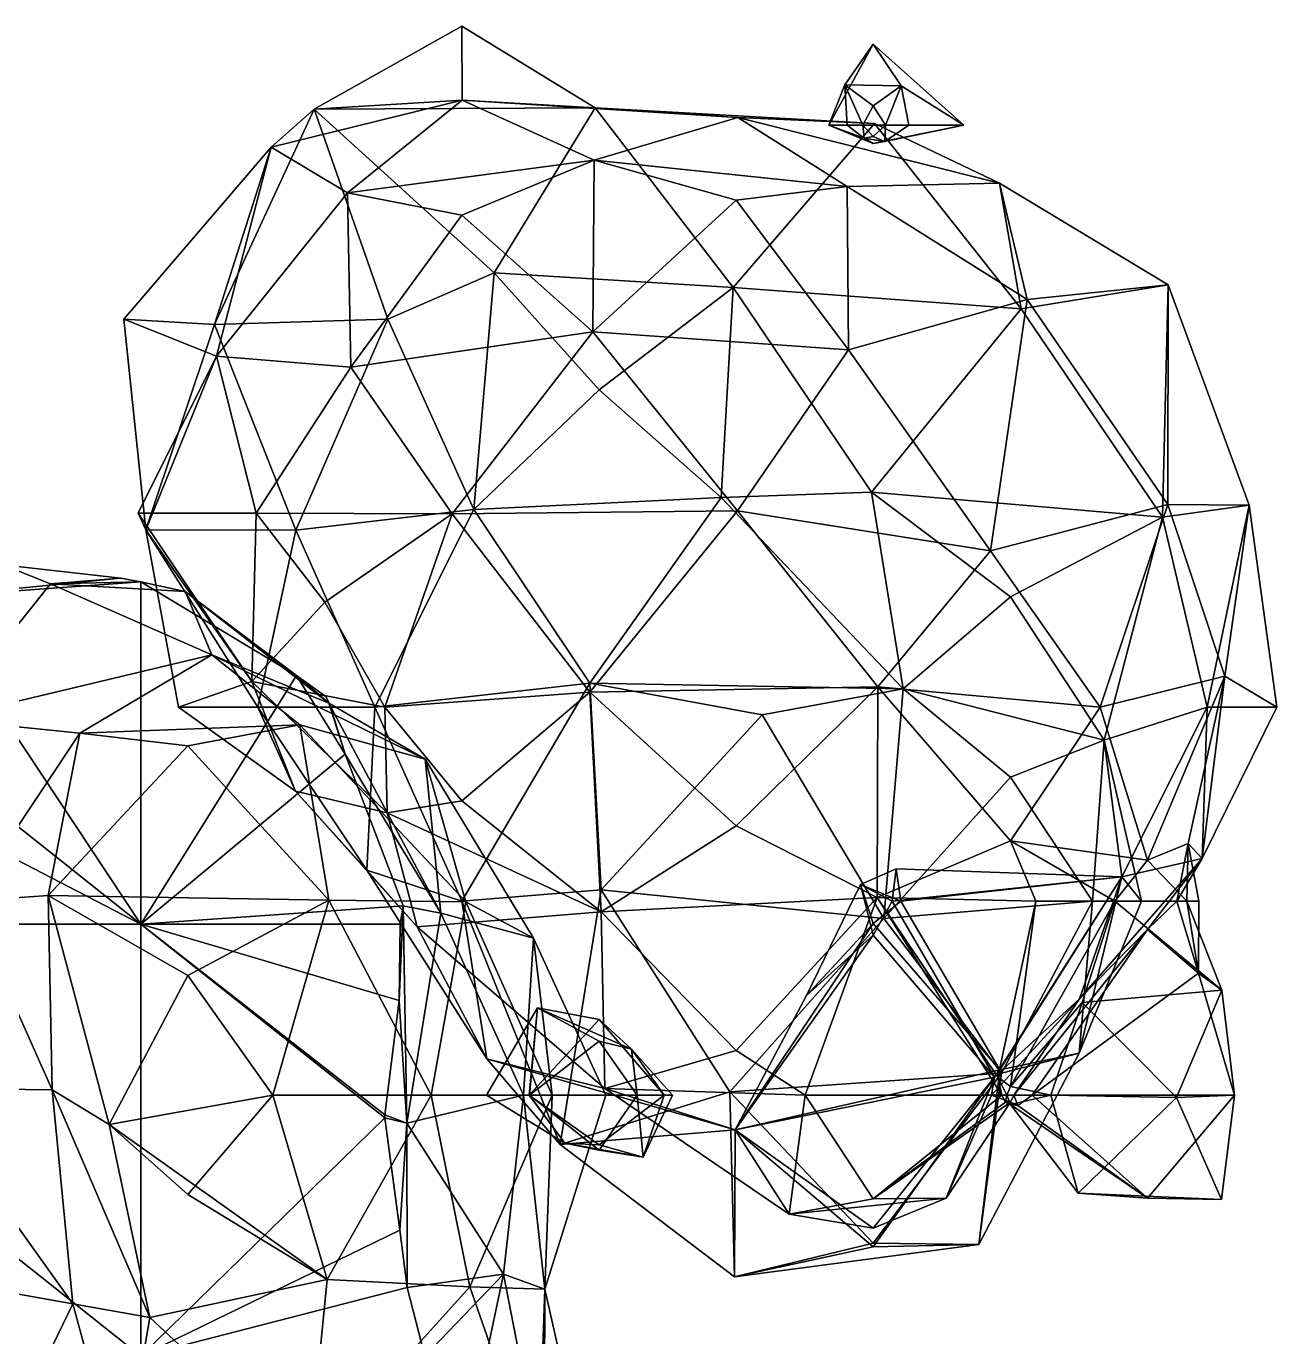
# Model space of a CAD drawing. Extents: x 290095 to 295679, y 4553756 to 4561441.
# Drawn here: x 295159.5 to 295274.4, y 4559668.7 to 4559789.1 of the extents above; entities that cross this region are included whole.
import ezdxf

# ---------------------------------------------------------------- set-up
doc = ezdxf.new("R2010")
doc.units = 0
doc.layers.add('Au_ppm_Pref_-_0_5', color=7, linetype='CONTINUOUS')

msp = doc.modelspace()

# ---------------------------------------------------------------- linework, layer by layer
at = {"layer": 'Au_ppm_Pref_-_0_5'}
for points in [[(295211.75, 4559781.59, 1805.1), (295199.5, 4559789.08, 1808.47), (295185.93, 4559781.46, 1805.44)], [(295199.5, 4559789.08, 1808.47), (295199.53, 4559782.29, 1812.6), (295185.93, 4559781.46, 1805.44)], [(295199.53, 4559782.29, 1812.6), (295199.5, 4559789.08, 1808.47), (295211.75, 4559781.59, 1805.1)], [(295234.68, 4559783.7, 1864.95), (295237.3, 4559787.43, 1867.43), (295233.21, 4559780, 1866.88)], [(295245.62, 4559780, 1868.87), (295233.21, 4559780, 1866.88), (295237.3, 4559787.43, 1867.43)], [(295234.68, 4559783.7, 1864.95), (295239.85, 4559783.61, 1864.95), (295237.3, 4559787.43, 1867.43)], [(295239.85, 4559783.61, 1864.95), (295245.62, 4559780, 1868.87), (295237.3, 4559787.43, 1867.43)], [(295234.9, 4559780, 1864.95), (295234.68, 4559783.7, 1864.95), (295233.21, 4559780, 1866.88)], [(295234.68, 4559783.7, 1864.95), (295236.35, 4559780, 1864.5), (295237.3, 4559781.78, 1864.36)], [(295234.68, 4559783.7, 1864.95), (295234.9, 4559780, 1864.95), (295236.35, 4559780, 1864.5)], [(295239.85, 4559783.61, 1864.95), (295234.68, 4559783.7, 1864.95), (295237.3, 4559781.78, 1864.36)], [(295238.41, 4559780, 1864.43), (295239.85, 4559783.61, 1864.95), (295237.3, 4559781.78, 1864.36)], [(295238.41, 4559780, 1864.43), (295240.58, 4559780, 1864.95), (295239.85, 4559783.61, 1864.95)], [(295239.85, 4559783.61, 1864.95), (295240.58, 4559780, 1864.95), (295245.62, 4559780, 1868.87)], [(295181.97, 4559777.98, 1811.49), (295185.93, 4559781.46, 1805.44), (295199.53, 4559782.29, 1812.6)], [(295181.97, 4559777.98, 1811.49), (295199.53, 4559782.29, 1812.6), (295189, 4559773.78, 1816.35)], [(295189, 4559773.78, 1816.35), (295199.53, 4559782.29, 1812.6), (295211.66, 4559776.79, 1817.22)], [(295199.53, 4559782.29, 1812.6), (295211.75, 4559781.59, 1805.1), (295224.85, 4559780.69, 1811.67)], [(295224.85, 4559780.69, 1811.67), (295211.66, 4559776.79, 1817.22), (295199.53, 4559782.29, 1812.6)], [(295238.41, 4559780, 1864.43), (295237.3, 4559781.78, 1864.36), (295236.35, 4559780, 1864.5)], [(295176.75, 4559761.69, 1806.05), (295192.69, 4559762.18, 1802.34), (295185.93, 4559781.46, 1805.44)], [(295176.75, 4559761.69, 1806.05), (295185.93, 4559781.46, 1805.44), (295181.97, 4559777.98, 1811.49)], [(295211.75, 4559781.59, 1805.1), (295185.93, 4559781.46, 1805.44), (295202.47, 4559766.44, 1802.74)], [(295192.69, 4559762.18, 1802.34), (295202.47, 4559766.44, 1802.74), (295185.93, 4559781.46, 1805.44)], [(295224.42, 4559765.08, 1802.9), (295211.75, 4559781.59, 1805.1), (295202.47, 4559766.44, 1802.74)], [(295234.89, 4559774.36, 1816.69), (295211.66, 4559776.79, 1817.22), (295224.85, 4559780.69, 1811.67)], [(295237.41, 4559780.15, 1805.51), (295224.85, 4559780.69, 1811.67), (295211.75, 4559781.59, 1805.1)], [(295237.41, 4559780.15, 1805.51), (295211.75, 4559781.59, 1805.1), (295224.42, 4559765.08, 1802.9)], [(295237.41, 4559780.15, 1805.51), (295248.91, 4559774.66, 1812.81), (295224.85, 4559780.69, 1811.67)], [(295234.89, 4559774.36, 1816.69), (295224.85, 4559780.69, 1811.67), (295248.91, 4559774.66, 1812.81)], [(295237.41, 4559780.15, 1805.51), (295224.42, 4559765.08, 1802.9), (295250.89, 4559763.13, 1805.16)], [(295236.45, 4559778.8, 1864.95), (295234.9, 4559780, 1864.95), (295233.21, 4559780, 1866.88)], [(295236.45, 4559778.8, 1864.95), (295233.21, 4559780, 1866.88), (295237.3, 4559778.31, 1865.51)], [(295237.3, 4559778.31, 1865.51), (295233.21, 4559780, 1866.88), (295245.62, 4559780, 1868.87)], [(295234.9, 4559780, 1864.95), (295236.45, 4559778.8, 1864.95), (295236.35, 4559780, 1864.5)], [(295238.41, 4559780, 1864.43), (295236.35, 4559780, 1864.5), (295237.3, 4559778.94, 1864.59)], [(295236.45, 4559778.8, 1864.95), (295237.3, 4559778.94, 1864.59), (295236.35, 4559780, 1864.5)], [(295238.41, 4559780, 1864.43), (295237.3, 4559778.94, 1864.59), (295238.36, 4559778.5, 1864.95)], [(295238.36, 4559778.5, 1864.95), (295237.3, 4559778.31, 1865.51), (295245.62, 4559780, 1868.87)], [(295237.41, 4559780.15, 1805.51), (295250.89, 4559763.13, 1805.16), (295248.91, 4559774.66, 1812.81)], [(295238.41, 4559780, 1864.43), (295238.36, 4559778.5, 1864.95), (295240.58, 4559780, 1864.95)], [(295240.58, 4559780, 1864.95), (295238.36, 4559778.5, 1864.95), (295245.62, 4559780, 1868.87)], [(295236.45, 4559778.8, 1864.95), (295238.36, 4559778.5, 1864.95), (295237.3, 4559778.94, 1864.59)], [(295238.36, 4559778.5, 1864.95), (295236.45, 4559778.8, 1864.95), (295237.3, 4559778.31, 1865.51)], [(295181.97, 4559777.98, 1811.49), (295176.96, 4559758.77, 1816.38), (295168.43, 4559762.18, 1811.49)], [(295181.97, 4559777.98, 1811.49), (295168.43, 4559762.18, 1811.49), (295176.75, 4559761.69, 1806.05)], [(295181.97, 4559777.98, 1811.49), (295189, 4559773.78, 1816.35), (295176.96, 4559758.77, 1816.38)], [(295211.66, 4559776.79, 1817.22), (295199.5, 4559771.74, 1820.62), (295189, 4559773.78, 1816.35)], [(295211.52, 4559761, 1821.65), (295199.5, 4559771.74, 1820.62), (295211.66, 4559776.79, 1817.22)], [(295211.66, 4559776.79, 1817.22), (295224.7, 4559773.11, 1821.08), (295211.52, 4559761, 1821.65)], [(295234.89, 4559774.36, 1816.69), (295224.7, 4559773.11, 1821.08), (295211.66, 4559776.79, 1817.22)], [(295248.91, 4559774.66, 1812.81), (295251.44, 4559763.99, 1818.86), (295234.89, 4559774.36, 1816.69)], [(295251.44, 4559763.99, 1818.86), (295248.91, 4559774.66, 1812.81), (295264.38, 4559765.33, 1811.39)], [(295248.91, 4559774.66, 1812.81), (295250.89, 4559763.13, 1805.16), (295264.38, 4559765.33, 1811.39)], [(295189, 4559773.78, 1816.35), (295189.29, 4559757.76, 1820.77), (295176.96, 4559758.77, 1816.38)], [(295189, 4559773.78, 1816.35), (295199.5, 4559771.74, 1820.62), (295189.29, 4559757.76, 1820.77)], [(295234.89, 4559774.36, 1816.69), (295235.02, 4559759.37, 1821.36), (295224.7, 4559773.11, 1821.08)], [(295234.89, 4559774.36, 1816.69), (295251.44, 4559763.99, 1818.86), (295235.02, 4559759.37, 1821.36)], [(295235.02, 4559759.37, 1821.36), (295211.52, 4559761, 1821.65), (295224.7, 4559773.11, 1821.08)], [(295211.52, 4559761, 1821.65), (295189.29, 4559757.76, 1820.77), (295199.5, 4559771.74, 1820.62)], [(295200.59, 4559744.68, 1801.62), (295202.47, 4559766.44, 1802.74), (295192.69, 4559762.18, 1802.34)], [(295200.59, 4559744.68, 1801.62), (295212.1, 4559755.67, 1801.79), (295202.47, 4559766.44, 1802.74)], [(295224.42, 4559765.08, 1802.9), (295202.47, 4559766.44, 1802.74), (295212.1, 4559755.67, 1801.79)], [(295223.32, 4559745.78, 1801.77), (295224.42, 4559765.08, 1802.9), (295212.1, 4559755.67, 1801.79)], [(295223.32, 4559745.78, 1801.77), (295237.12, 4559746.27, 1803.34), (295224.42, 4559765.08, 1802.9)], [(295237.12, 4559746.27, 1803.34), (295250.89, 4559763.13, 1805.16), (295224.42, 4559765.08, 1802.9)], [(295264.38, 4559765.33, 1811.39), (295250.89, 4559763.13, 1805.16), (295263.88, 4559744, 1805.32)], [(295251.44, 4559763.99, 1818.86), (295264.38, 4559765.33, 1811.39), (295264.35, 4559745.15, 1818.84)], [(295271.83, 4559745.1, 1811.97), (295264.38, 4559765.33, 1811.39), (295263.88, 4559744, 1805.32)], [(295271.83, 4559745.1, 1811.97), (295264.35, 4559745.15, 1818.84), (295264.38, 4559765.33, 1811.39)], [(295248.06, 4559740.9, 1821.35), (295235.02, 4559759.37, 1821.36), (295251.44, 4559763.99, 1818.86)], [(295251.44, 4559763.99, 1818.86), (295264.35, 4559745.15, 1818.84), (295248.06, 4559740.9, 1821.35)], [(295263.88, 4559744, 1805.32), (295250.89, 4559763.13, 1805.16), (295237.12, 4559746.27, 1803.34)], [(295170.45, 4559742.83, 1811.58), (295168.43, 4559762.18, 1811.49), (295176.96, 4559758.77, 1816.38)], [(295176.75, 4559761.69, 1806.05), (295168.43, 4559762.18, 1811.49), (295170.45, 4559742.83, 1811.58)], [(295170.45, 4559742.83, 1811.58), (295184.23, 4559742.8, 1803.91), (295176.75, 4559761.69, 1806.05)], [(295184.23, 4559742.8, 1803.91), (295192.69, 4559762.18, 1802.34), (295176.75, 4559761.69, 1806.05)], [(295200.59, 4559744.68, 1801.62), (295192.69, 4559762.18, 1802.34), (295184.23, 4559742.8, 1803.91)], [(295211.52, 4559761, 1821.65), (295198.61, 4559744.3, 1821.53), (295189.29, 4559757.76, 1820.77)], [(295224.81, 4559744.57, 1821.45), (295198.61, 4559744.3, 1821.53), (295211.52, 4559761, 1821.65)], [(295224.81, 4559744.57, 1821.45), (295211.52, 4559761, 1821.65), (295235.02, 4559759.37, 1821.36)], [(295248.06, 4559740.9, 1821.35), (295224.81, 4559744.57, 1821.45), (295235.02, 4559759.37, 1821.36)], [(295169.74, 4559744.37, 1817.43), (295176.96, 4559758.77, 1816.38), (295180.59, 4559744.37, 1820.41)], [(295176.96, 4559758.77, 1816.38), (295169.74, 4559744.37, 1817.43), (295170.45, 4559742.83, 1811.58)], [(295176.96, 4559758.77, 1816.38), (295189.29, 4559757.76, 1820.77), (295180.59, 4559744.37, 1820.41)], [(295198.61, 4559744.3, 1821.53), (295180.59, 4559744.37, 1820.41), (295189.29, 4559757.76, 1820.77)], [(295223.32, 4559745.78, 1801.77), (295212.1, 4559755.67, 1801.79), (295200.59, 4559744.68, 1801.62)], [(295223.32, 4559745.78, 1801.77), (295200.59, 4559744.68, 1801.62), (295211.26, 4559728.74, 1798.69)], [(295240.04, 4559728.23, 1798.54), (295223.32, 4559745.78, 1801.77), (295211.26, 4559728.74, 1798.69)], [(295240.04, 4559728.23, 1798.54), (295237.12, 4559746.27, 1803.34), (295223.32, 4559745.78, 1801.77)], [(295240.04, 4559728.23, 1798.54), (295249.9, 4559736.68, 1802.18), (295237.12, 4559746.27, 1803.34)], [(295249.9, 4559736.68, 1802.18), (295263.88, 4559744, 1805.32), (295237.12, 4559746.27, 1803.34)], [(295180.2, 4559728.9, 1816.64), (295169.74, 4559744.37, 1817.43), (295180.59, 4559744.37, 1820.41)], [(295169.74, 4559744.37, 1817.43), (295180.2, 4559728.9, 1816.64), (295170.45, 4559742.83, 1811.58)], [(295180.2, 4559728.9, 1816.64), (295180.59, 4559744.37, 1820.41), (295186.9, 4559736.17, 1820.16)], [(295198.61, 4559744.3, 1821.53), (295186.9, 4559736.17, 1820.16), (295180.59, 4559744.37, 1820.41)], [(295200.59, 4559744.68, 1801.62), (295184.23, 4559742.8, 1803.91), (295191.49, 4559726.55, 1801.78)], [(295191.49, 4559726.55, 1801.78), (295211.26, 4559728.74, 1798.69), (295200.59, 4559744.68, 1801.62)], [(295224.81, 4559744.57, 1821.45), (295211.24, 4559727.93, 1821.45), (295198.61, 4559744.3, 1821.53)], [(295237.72, 4559728.41, 1821.31), (295211.24, 4559727.93, 1821.45), (295224.81, 4559744.57, 1821.45)], [(295248.06, 4559740.9, 1821.35), (295237.72, 4559728.41, 1821.31), (295224.81, 4559744.57, 1821.45)], [(295248.06, 4559740.9, 1821.35), (295264.35, 4559745.15, 1818.84), (295258.16, 4559726.55, 1821.33)], [(295269.59, 4559729.37, 1816.77), (295258.16, 4559726.55, 1821.33), (295264.35, 4559745.15, 1818.84)], [(295267.99, 4559726.55, 1806.67), (295271.83, 4559745.1, 1811.97), (295263.88, 4559744, 1805.32)], [(295269.59, 4559729.37, 1816.77), (295264.35, 4559745.15, 1818.84), (295271.83, 4559745.1, 1811.97)], [(295274.38, 4559726.55, 1811.49), (295271.83, 4559745.1, 1811.97), (295267.99, 4559726.55, 1806.67)], [(295269.59, 4559729.37, 1816.77), (295271.83, 4559745.1, 1811.97), (295274.38, 4559726.55, 1811.49)], [(295198.61, 4559744.3, 1821.53), (295192.43, 4559726.55, 1820.77), (295186.9, 4559736.17, 1820.16)], [(295211.24, 4559727.93, 1821.45), (295192.43, 4559726.55, 1820.77), (295198.61, 4559744.3, 1821.53)], [(295249.9, 4559736.68, 1802.18), (295258.51, 4559723.51, 1800.48), (295263.88, 4559744, 1805.32)], [(295258.51, 4559723.51, 1800.48), (295267.99, 4559726.55, 1806.67), (295263.88, 4559744, 1805.32)], [(295184.23, 4559742.8, 1803.91), (295170.45, 4559742.83, 1811.58), (295180.76, 4559726.55, 1806.7)], [(295180.2, 4559728.9, 1816.64), (295173.46, 4559726.55, 1811.49), (295170.45, 4559742.83, 1811.58)], [(295173.46, 4559726.55, 1811.49), (295180.76, 4559726.55, 1806.7), (295170.45, 4559742.83, 1811.58)], [(295191.49, 4559726.55, 1801.78), (295184.23, 4559742.8, 1803.91), (295180.76, 4559726.55, 1806.7)], [(295248.06, 4559740.9, 1821.35), (295258.16, 4559726.55, 1821.33), (295237.72, 4559728.41, 1821.31)], [(295168.17, 4559738.4, 1880.86), (295150.09, 4559736.6, 1881.6), (295157.32, 4559739.6, 1880.69)], [(295157.32, 4559739.6, 1880.69), (295151.73, 4559725.45, 1877.52), (295161.7, 4559737.88, 1878.99)], [(295168.17, 4559738.4, 1880.86), (295157.32, 4559739.6, 1880.69), (295161.7, 4559737.88, 1878.99)], [(295170, 4559738.04, 1880.93), (295150.09, 4559736.6, 1881.6), (295168.17, 4559738.4, 1880.86)], [(295170, 4559738.04, 1880.93), (295168.17, 4559738.4, 1880.86), (295161.7, 4559737.88, 1878.99)], [(295170, 4559738.04, 1880.93), (295170, 4559706.61, 1889.32), (295150.09, 4559736.6, 1881.6)], [(295176.53, 4559731.34, 1876.31), (295161.7, 4559737.88, 1878.99), (295151.73, 4559725.45, 1877.52)], [(295174.08, 4559737.15, 1881.02), (295170, 4559738.04, 1880.93), (295161.7, 4559737.88, 1878.99)], [(295174.08, 4559737.15, 1881.02), (295161.7, 4559737.88, 1878.99), (295176.53, 4559731.34, 1876.31)], [(295174.08, 4559737.15, 1881.02), (295184.3, 4559729.44, 1882.69), (295170, 4559738.04, 1880.93)], [(295184.3, 4559729.44, 1882.69), (295170, 4559706.61, 1889.32), (295170, 4559738.04, 1880.93)], [(295187.26, 4559726.9, 1882.78), (295184.3, 4559729.44, 1882.69), (295174.08, 4559737.15, 1881.02)], [(295187.26, 4559726.9, 1882.78), (295174.08, 4559737.15, 1881.02), (295176.53, 4559731.34, 1876.31)], [(295170, 4559706.61, 1889.32), (295126.49, 4559729.15, 1880.61), (295131.58, 4559737.1, 1881.72)], [(295170, 4559706.61, 1889.32), (295131.58, 4559737.1, 1881.72), (295150.09, 4559736.6, 1881.6)], [(295186.9, 4559736.17, 1820.16), (295192.43, 4559726.55, 1820.77), (295180.2, 4559728.9, 1816.64)], [(295249.9, 4559736.68, 1802.18), (295240.04, 4559728.23, 1798.54), (295258.51, 4559723.51, 1800.48)], [(295176.53, 4559731.34, 1876.31), (295151.73, 4559725.45, 1877.52), (295164.4, 4559724.15, 1872.2)], [(295176.53, 4559731.34, 1876.31), (295164.4, 4559724.15, 1872.2), (295184.61, 4559724.92, 1871.89)], [(295187.26, 4559726.9, 1882.78), (295176.53, 4559731.34, 1876.31), (295196.12, 4559721.77, 1876.83)], [(295196.12, 4559721.77, 1876.83), (295176.53, 4559731.34, 1876.31), (295184.61, 4559724.92, 1871.89)], [(295170, 4559706.61, 1889.32), (295120, 4559706.61, 1879.09), (295126.49, 4559729.15, 1880.61)], [(295188.76, 4559722.21, 1884.45), (295170, 4559706.61, 1889.32), (295184.3, 4559729.44, 1882.69)], [(295184.21, 4559718.81, 1812.8), (295173.46, 4559726.55, 1811.49), (295180.2, 4559728.9, 1816.64)], [(295192.64, 4559716.84, 1817.43), (295180.2, 4559728.9, 1816.64), (295192.43, 4559726.55, 1820.77)], [(295180.2, 4559728.9, 1816.64), (295192.64, 4559716.84, 1817.43), (295184.21, 4559718.81, 1812.8)], [(295187.01, 4559727.52, 1883.1), (295187.32, 4559726.87, 1883.26), (295184.3, 4559729.44, 1882.69)], [(295187.32, 4559726.87, 1883.26), (295188.76, 4559722.21, 1884.45), (295184.3, 4559729.44, 1882.69)], [(295184.3, 4559729.44, 1882.69), (295187.26, 4559726.9, 1882.78), (295187.01, 4559727.52, 1883.1)], [(295211.26, 4559728.74, 1798.69), (295191.49, 4559726.55, 1801.78), (295199.5, 4559708.73, 1799.62)], [(295212.28, 4559709.75, 1794.88), (295211.26, 4559728.74, 1798.69), (295199.5, 4559708.73, 1799.62)], [(295240.04, 4559728.23, 1798.54), (295211.26, 4559728.74, 1798.69), (295227.08, 4559725.84, 1795.03)], [(295227.08, 4559725.84, 1795.03), (295211.26, 4559728.74, 1798.69), (295212.28, 4559709.75, 1794.88)], [(295269.59, 4559729.37, 1816.77), (295262.5, 4559712.5, 1818.69), (295258.16, 4559726.55, 1821.33)], [(295269.59, 4559729.37, 1816.77), (295266.23, 4559714.01, 1817.43), (295262.5, 4559712.5, 1818.69)], [(295266.23, 4559714.01, 1817.43), (295269.59, 4559729.37, 1816.77), (295267.51, 4559712.64, 1811.49)], [(295269.59, 4559729.37, 1816.77), (295274.38, 4559726.55, 1811.49), (295267.51, 4559712.64, 1811.49)], [(295187.26, 4559726.9, 1882.78), (295187.32, 4559726.87, 1883.26), (295187.01, 4559727.52, 1883.1)], [(295211.24, 4559727.93, 1821.45), (295199.5, 4559717.93, 1820.3), (295192.43, 4559726.55, 1820.77)], [(295211.24, 4559727.93, 1821.45), (295212.29, 4559707.73, 1817.23), (295199.5, 4559717.93, 1820.3)], [(295237.72, 4559728.41, 1821.31), (295224.7, 4559715.63, 1821.07), (295211.24, 4559727.93, 1821.45)], [(295211.24, 4559727.93, 1821.45), (295224.7, 4559715.63, 1821.07), (295212.29, 4559707.73, 1817.23)], [(295237.64, 4559709.05, 1816.84), (295224.7, 4559715.63, 1821.07), (295237.72, 4559728.41, 1821.31)], [(295227.08, 4559725.84, 1795.03), (295238.26, 4559707.12, 1795.42), (295240.04, 4559728.23, 1798.54)], [(295237.64, 4559709.05, 1816.84), (295237.72, 4559728.41, 1821.31), (295249.9, 4559714.27, 1821.52)], [(295249.9, 4559714.27, 1821.52), (295237.72, 4559728.41, 1821.31), (295258.16, 4559726.55, 1821.33)], [(295249.9, 4559720.12, 1795.82), (295240.04, 4559728.23, 1798.54), (295238.26, 4559707.12, 1795.42)], [(295258.51, 4559723.51, 1800.48), (295240.04, 4559728.23, 1798.54), (295249.9, 4559720.12, 1795.82)], [(295173.46, 4559726.55, 1811.49), (295184.21, 4559718.81, 1812.8), (295180.76, 4559726.55, 1806.7)], [(295191.49, 4559726.55, 1801.78), (295180.76, 4559726.55, 1806.7), (295190.77, 4559711.57, 1806.73)], [(295184.21, 4559718.81, 1812.8), (295190.77, 4559711.57, 1806.73), (295180.76, 4559726.55, 1806.7)], [(295187.26, 4559726.9, 1882.78), (295188.76, 4559722.21, 1884.45), (295187.32, 4559726.87, 1883.26)], [(295197.57, 4559707.63, 1882.76), (295188.76, 4559722.21, 1884.45), (295187.26, 4559726.9, 1882.78)], [(295197.57, 4559707.63, 1882.76), (295187.26, 4559726.9, 1882.78), (295196.12, 4559721.77, 1876.83)], [(295191.49, 4559726.55, 1801.78), (295190.77, 4559711.57, 1806.73), (295199.5, 4559708.73, 1799.62)], [(295192.64, 4559716.84, 1817.43), (295192.43, 4559726.55, 1820.77), (295199.5, 4559717.93, 1820.3)], [(295249.9, 4559714.27, 1821.52), (295258.16, 4559726.55, 1821.33), (295262.5, 4559712.5, 1818.69)], [(295258.51, 4559723.51, 1800.48), (295260.14, 4559710.94, 1805.8), (295267.99, 4559726.55, 1806.67)], [(295267.51, 4559712.64, 1811.49), (295267.99, 4559726.55, 1806.67), (295260.14, 4559710.94, 1805.8)], [(295267.51, 4559712.64, 1811.49), (295274.38, 4559726.55, 1811.49), (295267.99, 4559726.55, 1806.67)], [(295154.09, 4559708.73, 1871.72), (295164.4, 4559724.15, 1872.2), (295151.73, 4559725.45, 1877.52)], [(295227.08, 4559725.84, 1795.03), (295212.28, 4559709.75, 1794.88), (295238.26, 4559707.12, 1795.42)], [(295164.4, 4559724.15, 1872.2), (295154.09, 4559708.73, 1871.72), (295161.49, 4559709.23, 1864.89)], [(295174.3, 4559723, 1866.13), (295164.4, 4559724.15, 1872.2), (295161.49, 4559709.23, 1864.89)], [(295184.61, 4559724.92, 1871.89), (295164.4, 4559724.15, 1872.2), (295174.3, 4559723, 1866.13)], [(295184.61, 4559724.92, 1871.89), (295174.3, 4559723, 1866.13), (295187.28, 4559708.82, 1864.78)], [(295184.61, 4559724.92, 1871.89), (295199.85, 4559708.67, 1870.69), (295196.12, 4559721.77, 1876.83)], [(295199.85, 4559708.67, 1870.69), (295184.61, 4559724.92, 1871.89), (295187.28, 4559708.82, 1864.78)], [(295174.3, 4559723, 1866.13), (295161.49, 4559709.23, 1864.89), (295187.28, 4559708.82, 1864.78)], [(295249.9, 4559720.12, 1795.82), (295257.45, 4559708.73, 1796.06), (295258.51, 4559723.51, 1800.48)], [(295261.93, 4559708.73, 1799.62), (295258.51, 4559723.51, 1800.48), (295257.45, 4559708.73, 1796.06)], [(295258.51, 4559723.51, 1800.48), (295261.93, 4559708.73, 1799.62), (295260.14, 4559710.94, 1805.8)], [(295194.09, 4559708.3, 1887.96), (295170, 4559706.61, 1889.32), (295188.76, 4559722.21, 1884.45)], [(295197.57, 4559707.63, 1882.76), (295194.09, 4559708.3, 1887.96), (295188.76, 4559722.21, 1884.45)], [(295197.57, 4559707.63, 1882.76), (295196.12, 4559721.77, 1876.83), (295206.07, 4559705.33, 1876.83)], [(295196.12, 4559721.77, 1876.83), (295199.85, 4559708.67, 1870.69), (295206.07, 4559705.33, 1876.83)], [(295238.26, 4559707.12, 1795.42), (295257.45, 4559708.73, 1796.06), (295249.9, 4559720.12, 1795.82)], [(295192.64, 4559716.84, 1817.43), (295195.4, 4559706.36, 1812.4), (295184.21, 4559718.81, 1812.8)], [(295184.21, 4559718.81, 1812.8), (295195.4, 4559706.36, 1812.4), (295190.77, 4559711.57, 1806.73)], [(295199.5, 4559717.93, 1820.3), (295212.29, 4559707.73, 1817.23), (295192.64, 4559716.84, 1817.43)], [(295212.29, 4559707.73, 1817.23), (295195.4, 4559706.36, 1812.4), (295192.64, 4559716.84, 1817.43)], [(295237.64, 4559709.05, 1816.84), (295212.29, 4559707.73, 1817.23), (295224.7, 4559715.63, 1821.07)], [(295252.23, 4559708.73, 1817.43), (295237.64, 4559709.05, 1816.84), (295249.9, 4559714.27, 1821.52)], [(295252.23, 4559708.73, 1817.43), (295249.9, 4559714.27, 1821.52), (295259.5, 4559708.73, 1818.85)], [(295249.9, 4559714.27, 1821.52), (295262.5, 4559712.5, 1818.69), (295259.5, 4559708.73, 1818.85)], [(295262.5, 4559712.5, 1818.69), (295266.23, 4559714.01, 1817.43), (295266.12, 4559708.73, 1819.14)], [(295267.22, 4559708.73, 1817.43), (295266.23, 4559714.01, 1817.43), (295265.19, 4559708.73, 1816.16)], [(295266.23, 4559714.01, 1817.43), (295267.51, 4559712.64, 1811.49), (295265.19, 4559708.73, 1816.16)], [(295266.23, 4559714.01, 1817.43), (295267.22, 4559708.73, 1817.43), (295266.12, 4559708.73, 1819.14)], [(295267.51, 4559712.64, 1811.49), (295256.24, 4559699.76, 1811.49), (295262.5, 4559706.13, 1816.57)], [(295256.24, 4559699.76, 1811.49), (295267.51, 4559712.64, 1811.49), (295260.14, 4559710.94, 1805.8)], [(295262.5, 4559712.5, 1818.69), (295266.12, 4559708.73, 1819.14), (295259.5, 4559708.73, 1818.85)], [(295267.51, 4559712.64, 1811.49), (295262.5, 4559706.13, 1816.57), (295265.19, 4559708.73, 1816.16)], [(295201.8, 4559694.25, 1805.59), (295199.5, 4559708.73, 1799.62), (295190.77, 4559711.57, 1806.73)], [(295195.4, 4559706.36, 1812.4), (295201.8, 4559694.25, 1805.59), (295190.77, 4559711.57, 1806.73)], [(295236.11, 4559710.26, 1805.22), (295239.03, 4559708.73, 1806.37), (295239.4, 4559711.7, 1805.55)], [(295236.11, 4559710.26, 1805.22), (295239.4, 4559711.7, 1805.55), (295239.83, 4559708.73, 1804.36)], [(295239.4, 4559711.7, 1805.55), (295239.03, 4559708.73, 1806.37), (295260.14, 4559710.94, 1805.8)], [(295260.14, 4559710.94, 1805.8), (295239.03, 4559708.73, 1806.37), (295248.45, 4559692.54, 1806.78)], [(295260.14, 4559710.94, 1805.8), (295239.83, 4559708.73, 1804.36), (295239.4, 4559711.7, 1805.55)], [(295248.93, 4559693.23, 1804.32), (295239.83, 4559708.73, 1804.36), (295260.14, 4559710.94, 1805.8)], [(295256.24, 4559699.76, 1811.49), (295260.14, 4559710.94, 1805.8), (295248.45, 4559692.54, 1806.78)], [(295256.22, 4559694.76, 1799.62), (295248.93, 4559693.23, 1804.32), (295260.14, 4559710.94, 1805.8)], [(295261.93, 4559708.73, 1799.62), (295256.22, 4559694.76, 1799.62), (295260.14, 4559710.94, 1805.8)], [(295212.28, 4559709.75, 1794.88), (295199.5, 4559708.73, 1799.62), (295208.53, 4559686.38, 1799.25)], [(295212.28, 4559709.75, 1794.88), (295208.53, 4559686.38, 1799.25), (295224.12, 4559691.2, 1794.34)], [(295212.28, 4559709.75, 1794.88), (295224.12, 4559691.2, 1794.34), (295238.26, 4559707.12, 1795.42)], [(295236.11, 4559710.26, 1805.22), (295237.3, 4559706.68, 1804.87), (295231.17, 4559700.06, 1805.55)], [(295236.11, 4559710.26, 1805.22), (295231.17, 4559700.06, 1805.55), (295237.3, 4559705.6, 1806.6)], [(295239.03, 4559708.73, 1806.37), (295236.11, 4559710.26, 1805.22), (295237.3, 4559705.6, 1806.6)], [(295236.11, 4559710.26, 1805.22), (295239.83, 4559708.73, 1804.36), (295237.3, 4559706.68, 1804.87)], [(295161.85, 4559691.4, 1870.7), (295154.09, 4559708.73, 1871.72), (295149.56, 4559691.53, 1877.06)], [(295161.85, 4559691.4, 1870.7), (295161.49, 4559709.23, 1864.89), (295154.09, 4559708.73, 1871.72)], [(295161.85, 4559691.4, 1870.7), (295167.08, 4559688.21, 1864.09), (295161.49, 4559709.23, 1864.89)], [(295174.3, 4559701.9, 1861.28), (295161.49, 4559709.23, 1864.89), (295167.08, 4559688.21, 1864.09)], [(295161.49, 4559709.23, 1864.89), (295174.3, 4559701.9, 1861.28), (295187.28, 4559708.82, 1864.78)], [(295170, 4559706.61, 1889.32), (295194.09, 4559708.3, 1887.96), (295193.83, 4559706.61, 1888.42)], [(295174.3, 4559701.9, 1861.28), (295182.11, 4559690.91, 1861.27), (295187.28, 4559708.82, 1864.78)], [(295182.11, 4559690.91, 1861.27), (295196.66, 4559690.91, 1865.17), (295187.28, 4559708.82, 1864.78)], [(295199.85, 4559708.67, 1870.69), (295187.28, 4559708.82, 1864.78), (295196.66, 4559690.91, 1865.17)], [(295193.73, 4559699.6, 1888.86), (295193.83, 4559706.61, 1888.42), (295194.09, 4559708.3, 1887.96)], [(295193.73, 4559699.6, 1888.86), (295194.09, 4559708.3, 1887.96), (295194.45, 4559688.32, 1888.24)], [(295194.09, 4559708.3, 1887.96), (295197.57, 4559707.63, 1882.76), (295194.45, 4559688.32, 1888.24)], [(295207.8, 4559690.91, 1871.7), (295199.85, 4559708.67, 1870.69), (295196.66, 4559690.91, 1865.17)], [(295208.53, 4559686.38, 1799.25), (295199.5, 4559708.73, 1799.62), (295201.8, 4559694.25, 1805.59)], [(295206.07, 4559705.33, 1876.83), (295199.85, 4559708.67, 1870.69), (295207.8, 4559690.91, 1871.7)], [(295237.64, 4559709.05, 1816.84), (295224.7, 4559695.01, 1816.07), (295212.29, 4559707.73, 1817.23)], [(295237.64, 4559709.05, 1816.84), (295231.03, 4559690.91, 1814.45), (295224.7, 4559695.01, 1816.07)], [(295237.64, 4559709.05, 1816.84), (295249.1, 4559690.91, 1817.43), (295231.03, 4559690.91, 1814.45)], [(295248.45, 4559692.54, 1806.78), (295239.03, 4559708.73, 1806.37), (295237.3, 4559705.6, 1806.6)], [(295237.3, 4559706.68, 1804.87), (295239.83, 4559708.73, 1804.36), (295248.93, 4559693.23, 1804.32)], [(295237.64, 4559709.05, 1816.84), (295248.74, 4559692.54, 1817.43), (295249.1, 4559690.91, 1817.43)], [(295248.74, 4559692.54, 1817.43), (295237.64, 4559709.05, 1816.84), (295252.23, 4559708.73, 1817.43)], [(295238.26, 4559707.12, 1795.42), (295249.07, 4559692.91, 1794.73), (295257.45, 4559708.73, 1796.06)], [(295252.23, 4559708.73, 1817.43), (295249.9, 4559691.69, 1817.69), (295248.74, 4559692.54, 1817.43)], [(295256.22, 4559694.76, 1799.62), (295257.45, 4559708.73, 1796.06), (295249.07, 4559692.91, 1794.73)], [(295252.23, 4559708.73, 1817.43), (295259.5, 4559708.73, 1818.85), (295249.9, 4559691.69, 1817.69)], [(295259.5, 4559708.73, 1818.85), (295256.48, 4559699.42, 1823.37), (295249.9, 4559691.69, 1817.69)], [(295256.22, 4559694.76, 1799.62), (295261.93, 4559708.73, 1799.62), (295257.45, 4559708.73, 1796.06)], [(295259.5, 4559708.73, 1818.85), (295269.32, 4559700.55, 1823.37), (295256.48, 4559699.42, 1823.37)], [(295259.5, 4559708.73, 1818.85), (295266.12, 4559708.73, 1819.14), (295269.32, 4559700.55, 1823.37)], [(295267.18, 4559702.11, 1817.43), (295265.19, 4559708.73, 1816.16), (295262.5, 4559706.13, 1816.57)], [(295267.18, 4559702.11, 1817.43), (295267.22, 4559708.73, 1817.43), (295265.19, 4559708.73, 1816.16)], [(295267.18, 4559702.11, 1817.43), (295269.32, 4559700.55, 1823.37), (295266.12, 4559708.73, 1819.14)], [(295267.22, 4559708.73, 1817.43), (295267.18, 4559702.11, 1817.43), (295266.12, 4559708.73, 1819.14)], [(295197.57, 4559707.63, 1882.76), (295205.16, 4559690.91, 1881.43), (295194.45, 4559688.32, 1888.24)], [(295212.63, 4559691.52, 1811.2), (295195.4, 4559706.36, 1812.4), (295212.29, 4559707.73, 1817.23)], [(295197.57, 4559707.63, 1882.76), (295206.07, 4559705.33, 1876.83), (295205.16, 4559690.91, 1881.43)], [(295212.63, 4559691.52, 1811.2), (295212.29, 4559707.73, 1817.23), (295224.7, 4559695.01, 1816.07)], [(295238.26, 4559707.12, 1795.42), (295224.12, 4559691.2, 1794.34), (295249.07, 4559692.91, 1794.73)], [(295120, 4559706.61, 1879.09), (295170, 4559706.61, 1889.32), (295170, 4559666.93, 1887.9)], [(295170, 4559666.93, 1887.9), (295120, 4559666.93, 1892.33), (295120, 4559706.61, 1879.09)], [(295170, 4559666.93, 1887.9), (295170, 4559706.61, 1889.32), (295192.42, 4559688.82, 1889.58)], [(295193.73, 4559699.6, 1888.86), (295170, 4559706.61, 1889.32), (295193.83, 4559706.61, 1888.42)], [(295193.73, 4559699.6, 1888.86), (295192.42, 4559689.09, 1889.56), (295170, 4559706.61, 1889.32)], [(295192.42, 4559688.82, 1889.58), (295170, 4559706.61, 1889.32), (295192.42, 4559689.09, 1889.56)], [(295212.63, 4559691.52, 1811.2), (295201.8, 4559694.25, 1805.59), (295195.4, 4559706.36, 1812.4)], [(295224.6, 4559687.71, 1805.87), (295231.17, 4559700.06, 1805.55), (295237.3, 4559706.68, 1804.87)], [(295224.6, 4559687.71, 1805.87), (295237.3, 4559706.68, 1804.87), (295248.93, 4559693.23, 1804.32)], [(295256.24, 4559699.76, 1811.49), (295250.21, 4559690.91, 1817.29), (295262.5, 4559706.13, 1816.57)], [(295262.5, 4559706.13, 1816.57), (295250.21, 4559690.91, 1817.29), (295251.91, 4559690.91, 1817.43)], [(295262.5, 4559706.13, 1816.57), (295251.91, 4559690.91, 1817.43), (295267.18, 4559702.11, 1817.43)], [(295206.07, 4559705.33, 1876.83), (295212.72, 4559690.91, 1876.83), (295205.16, 4559690.91, 1881.43)], [(295212.72, 4559690.91, 1876.83), (295206.07, 4559705.33, 1876.83), (295207.8, 4559690.91, 1871.7)], [(295237.3, 4559705.6, 1806.6), (295231.17, 4559700.06, 1805.55), (295224.6, 4559687.71, 1805.87)], [(295237.3, 4559705.6, 1806.6), (295224.6, 4559687.71, 1805.87), (295248.45, 4559692.54, 1806.78)], [(295174.3, 4559701.9, 1861.28), (295167.08, 4559688.21, 1864.09), (295182.11, 4559690.91, 1861.27)], [(295267.18, 4559702.11, 1817.43), (295251.91, 4559690.91, 1817.43), (295270.48, 4559690.91, 1819.61)], [(295267.18, 4559702.11, 1817.43), (295270.48, 4559690.91, 1819.61), (295269.32, 4559700.55, 1823.37)], [(295256.48, 4559699.42, 1823.37), (295269.32, 4559700.55, 1823.37), (295265.15, 4559690.68, 1825.1)], [(295269.32, 4559700.55, 1823.37), (295270.48, 4559690.91, 1819.61), (295265.15, 4559690.68, 1825.1)], [(295194.45, 4559688.32, 1888.24), (295192.42, 4559689.09, 1889.56), (295193.73, 4559699.6, 1888.86)], [(295201.76, 4559690.91, 1847.13), (295206.44, 4559698.92, 1847.13), (295205.71, 4559690.91, 1850.14)], [(295206.44, 4559698.92, 1847.13), (295201.76, 4559690.91, 1847.13), (295205.69, 4559690.91, 1844.11)], [(295206.44, 4559698.92, 1847.13), (295205.69, 4559690.91, 1844.11), (295212.1, 4559697.84, 1844.82)], [(295206.44, 4559698.92, 1847.13), (295212.1, 4559695.85, 1848.78), (295205.71, 4559690.91, 1850.14)], [(295206.44, 4559698.92, 1847.13), (295215.09, 4559695.14, 1847.13), (295212.1, 4559695.85, 1848.78)], [(295215.09, 4559695.14, 1847.13), (295206.44, 4559698.92, 1847.13), (295212.1, 4559697.84, 1844.82)], [(295256.24, 4559699.76, 1811.49), (295248.15, 4559690.91, 1811.49), (295250.21, 4559690.91, 1817.29)], [(295248.15, 4559690.91, 1811.49), (295256.24, 4559699.76, 1811.49), (295248.45, 4559692.54, 1806.78)], [(295249.9, 4559691.69, 1817.69), (295256.48, 4559699.42, 1823.37), (295253.6, 4559690.91, 1823.37)], [(295256.48, 4559699.42, 1823.37), (295265.15, 4559690.68, 1825.1), (295253.6, 4559690.91, 1823.37)], [(295218.08, 4559690.91, 1844.31), (295212.1, 4559697.84, 1844.82), (295205.69, 4559690.91, 1844.11)], [(295218.08, 4559690.91, 1844.31), (295215.09, 4559695.14, 1847.13), (295212.1, 4559697.84, 1844.82)], [(295215.59, 4559690.91, 1848.77), (295205.71, 4559690.91, 1850.14), (295212.1, 4559695.85, 1848.78)], [(295215.09, 4559695.14, 1847.13), (295215.59, 4559690.91, 1848.77), (295212.1, 4559695.85, 1848.78)], [(295212.63, 4559691.52, 1811.2), (295224.7, 4559695.01, 1816.07), (295231.03, 4559690.91, 1814.45)], [(295218.08, 4559690.91, 1844.31), (295218.86, 4559690.91, 1847.13), (295215.09, 4559695.14, 1847.13)], [(295215.09, 4559695.14, 1847.13), (295218.86, 4559690.91, 1847.13), (295215.59, 4559690.91, 1848.77)], [(295212.63, 4559691.52, 1811.2), (295224.6, 4559687.71, 1805.87), (295201.8, 4559694.25, 1805.59)], [(295201.8, 4559694.25, 1805.59), (295224.6, 4559687.71, 1805.87), (295208.53, 4559686.38, 1799.25)], [(295248.93, 4559693.23, 1804.32), (295256.22, 4559694.76, 1799.62), (295247, 4559677.19, 1799.62)], [(295247, 4559677.19, 1799.62), (295256.22, 4559694.76, 1799.62), (295249.07, 4559692.91, 1794.73)], [(295249.07, 4559692.91, 1794.73), (295224.12, 4559691.2, 1794.34), (295237.3, 4559677.32, 1795.09)], [(295237.3, 4559676.97, 1804.26), (295224.6, 4559687.71, 1805.87), (295248.93, 4559693.23, 1804.32)], [(295237.3, 4559676.97, 1804.26), (295248.93, 4559693.23, 1804.32), (295247, 4559677.19, 1799.62)], [(295247, 4559677.19, 1799.62), (295249.07, 4559692.91, 1794.73), (295237.3, 4559677.32, 1795.09)], [(295161.85, 4559691.4, 1870.7), (295149.56, 4559691.53, 1877.06), (295163.74, 4559671.74, 1877.46)], [(295163.74, 4559671.74, 1877.46), (295149.56, 4559691.53, 1877.06), (295152.01, 4559673.81, 1883.41)], [(295161.85, 4559691.4, 1870.7), (295163.74, 4559671.74, 1877.46), (295170.83, 4559670.49, 1870.49)], [(295161.85, 4559691.4, 1870.7), (295170.83, 4559670.49, 1870.49), (295167.08, 4559688.21, 1864.09)], [(295212.63, 4559691.52, 1811.2), (295231.03, 4559690.91, 1814.45), (295229.56, 4559679.97, 1811.49)], [(295212.63, 4559691.52, 1811.2), (295229.56, 4559679.97, 1811.49), (295224.6, 4559687.71, 1805.87)], [(295237.3, 4559678.67, 1807.41), (295248.45, 4559692.54, 1806.78), (295224.6, 4559687.71, 1805.87)], [(295244, 4559681.44, 1811.49), (295248.45, 4559692.54, 1806.78), (295237.3, 4559678.67, 1807.41)], [(295244, 4559681.44, 1811.49), (295248.15, 4559690.91, 1811.49), (295248.45, 4559692.54, 1806.78)], [(295248.74, 4559692.54, 1817.43), (295249.56, 4559690.91, 1817.59), (295249.1, 4559690.91, 1817.43)], [(295248.74, 4559692.54, 1817.43), (295249.9, 4559691.69, 1817.69), (295249.56, 4559690.91, 1817.59)], [(295249.9, 4559691.69, 1817.69), (295253.6, 4559690.91, 1823.37), (295249.56, 4559690.91, 1817.59)], [(295182.11, 4559690.91, 1861.27), (295167.08, 4559688.21, 1864.09), (295174.3, 4559681.78, 1861.9)], [(295187.12, 4559673.98, 1866.08), (295182.11, 4559690.91, 1861.27), (295174.3, 4559681.78, 1861.9)], [(295187.12, 4559673.98, 1866.08), (295196.66, 4559690.91, 1865.17), (295182.11, 4559690.91, 1861.27)], [(295187.12, 4559673.98, 1866.08), (295200.24, 4559673.31, 1870.44), (295196.66, 4559690.91, 1865.17)], [(295194.45, 4559688.32, 1888.24), (295205.16, 4559690.91, 1881.43), (295203.33, 4559674.46, 1883.03)], [(295196.66, 4559690.91, 1865.17), (295200.24, 4559673.31, 1870.44), (295207.8, 4559690.91, 1871.7)], [(295207.8, 4559690.91, 1871.7), (295200.24, 4559673.31, 1870.44), (295207.13, 4559673.09, 1876.83)], [(295208.97, 4559686.49, 1847.13), (295201.76, 4559690.91, 1847.13), (295205.71, 4559690.91, 1850.14)], [(295201.76, 4559690.91, 1847.13), (295208.97, 4559686.49, 1847.13), (295205.69, 4559690.91, 1844.11)], [(295205.16, 4559690.91, 1881.43), (295207.13, 4559673.09, 1876.83), (295203.33, 4559674.46, 1883.03)], [(295212.72, 4559690.91, 1876.83), (295207.13, 4559673.09, 1876.83), (295205.16, 4559690.91, 1881.43)], [(295218.08, 4559690.91, 1844.31), (295205.69, 4559690.91, 1844.11), (295212.1, 4559686.34, 1845.61)], [(295208.97, 4559686.49, 1847.13), (295212.1, 4559686.34, 1845.61), (295205.69, 4559690.91, 1844.11)], [(295208.97, 4559686.49, 1847.13), (295205.71, 4559690.91, 1850.14), (295212.1, 4559685.86, 1848.81)], [(295212.1, 4559685.86, 1848.81), (295205.71, 4559690.91, 1850.14), (295215.59, 4559690.91, 1848.77)], [(295207.13, 4559673.09, 1876.83), (295212.72, 4559690.91, 1876.83), (295207.8, 4559690.91, 1871.7)], [(295224.54, 4559674.21, 1799.84), (295224.12, 4559691.2, 1794.34), (295208.53, 4559686.38, 1799.25)], [(295218.08, 4559690.91, 1844.31), (295212.1, 4559686.34, 1845.61), (295216.14, 4559685.2, 1847.13)], [(295216.14, 4559685.2, 1847.13), (295212.1, 4559685.86, 1848.81), (295215.59, 4559690.91, 1848.77)], [(295218.86, 4559690.91, 1847.13), (295216.14, 4559685.2, 1847.13), (295215.59, 4559690.91, 1848.77)], [(295218.08, 4559690.91, 1844.31), (295216.14, 4559685.2, 1847.13), (295218.86, 4559690.91, 1847.13)], [(295224.54, 4559674.21, 1799.84), (295237.3, 4559677.32, 1795.09), (295224.12, 4559691.2, 1794.34)], [(295231.03, 4559690.91, 1814.45), (295237.3, 4559681.39, 1814.67), (295229.56, 4559679.97, 1811.49)], [(295249.1, 4559690.91, 1817.43), (295237.3, 4559681.39, 1814.67), (295231.03, 4559690.91, 1814.45)], [(295249.1, 4559690.91, 1817.43), (295249.44, 4559690.26, 1817.43), (295237.3, 4559681.39, 1814.67)], [(295249.9, 4559690.27, 1817.22), (295244, 4559681.44, 1811.49), (295237.3, 4559681.39, 1814.67)], [(295249.9, 4559690.27, 1817.22), (295237.3, 4559681.39, 1814.67), (295249.44, 4559690.26, 1817.43)], [(295249.9, 4559690.27, 1817.22), (295248.15, 4559690.91, 1811.49), (295244, 4559681.44, 1811.49)], [(295249.9, 4559690.27, 1817.22), (295250.21, 4559690.91, 1817.29), (295248.15, 4559690.91, 1811.49)], [(295249.56, 4559690.91, 1817.59), (295249.44, 4559690.26, 1817.43), (295249.1, 4559690.91, 1817.43)], [(295249.56, 4559690.91, 1817.59), (295249.9, 4559690.04, 1817.72), (295249.44, 4559690.26, 1817.43)], [(295249.44, 4559690.26, 1817.43), (295250.58, 4559689.95, 1817.43), (295249.9, 4559690.27, 1817.22)], [(295249.9, 4559690.04, 1817.72), (295250.58, 4559689.95, 1817.43), (295249.44, 4559690.26, 1817.43)], [(295253.6, 4559690.91, 1823.37), (295249.9, 4559690.04, 1817.72), (295249.56, 4559690.91, 1817.59)], [(295253.6, 4559690.91, 1823.37), (295256.13, 4559681.91, 1823.37), (295249.9, 4559690.04, 1817.72)], [(295250.58, 4559689.95, 1817.43), (295250.21, 4559690.91, 1817.29), (295249.9, 4559690.27, 1817.22)], [(295251.91, 4559690.91, 1817.43), (295250.21, 4559690.91, 1817.29), (295250.58, 4559689.95, 1817.43)], [(295262.5, 4559681.44, 1820.22), (295251.91, 4559690.91, 1817.43), (295250.58, 4559689.95, 1817.43)], [(295262.5, 4559681.44, 1820.22), (295270.48, 4559690.91, 1819.61), (295251.91, 4559690.91, 1817.43)], [(295256.13, 4559681.91, 1823.37), (295253.6, 4559690.91, 1823.37), (295265.15, 4559690.68, 1825.1)], [(295269.28, 4559681.32, 1823.37), (295256.13, 4559681.91, 1823.37), (295265.15, 4559690.68, 1825.1)], [(295269.28, 4559681.32, 1823.37), (295270.48, 4559690.91, 1819.61), (295262.5, 4559681.44, 1820.22)], [(295269.28, 4559681.32, 1823.37), (295265.15, 4559690.68, 1825.1), (295270.48, 4559690.91, 1819.61)], [(295194.45, 4559688.32, 1888.24), (295192.42, 4559688.82, 1889.58), (295192.42, 4559689.09, 1889.56)], [(295262.5, 4559681.44, 1820.22), (295250.58, 4559689.95, 1817.43), (295249.9, 4559690.04, 1817.72)], [(295262.5, 4559681.44, 1820.22), (295249.9, 4559690.04, 1817.72), (295256.13, 4559681.91, 1823.37)], [(295167.08, 4559688.21, 1864.09), (295170.83, 4559670.49, 1870.49), (295187.12, 4559673.98, 1866.08)], [(295187.12, 4559673.98, 1866.08), (295174.3, 4559681.78, 1861.9), (295167.08, 4559688.21, 1864.09)], [(295193.78, 4559678.5, 1889.26), (295170, 4559666.93, 1887.9), (295192.42, 4559688.82, 1889.58)], [(295194.45, 4559688.32, 1888.24), (295193.78, 4559678.5, 1889.26), (295192.42, 4559688.82, 1889.58)], [(295193.78, 4559678.5, 1889.26), (295194.45, 4559688.32, 1888.24), (295194.47, 4559673.24, 1889.1)], [(295194.45, 4559688.32, 1888.24), (295203.33, 4559674.46, 1883.03), (295194.47, 4559673.24, 1889.1)], [(295208.53, 4559686.38, 1799.25), (295224.6, 4559687.71, 1805.87), (295224.54, 4559674.21, 1799.84)], [(295224.54, 4559674.21, 1799.84), (295224.6, 4559687.71, 1805.87), (295237.3, 4559676.97, 1804.26)], [(295229.56, 4559679.97, 1811.49), (295237.3, 4559678.67, 1807.41), (295224.6, 4559687.71, 1805.87)], [(295216.14, 4559685.2, 1847.13), (295208.97, 4559686.49, 1847.13), (295212.1, 4559685.86, 1848.81)], [(295208.97, 4559686.49, 1847.13), (295216.14, 4559685.2, 1847.13), (295212.1, 4559686.34, 1845.61)], [(295256.13, 4559681.91, 1823.37), (295269.28, 4559681.32, 1823.37), (295262.5, 4559681.44, 1820.22)], [(295244, 4559681.44, 1811.49), (295229.56, 4559679.97, 1811.49), (295237.3, 4559681.39, 1814.67)], [(295229.56, 4559679.97, 1811.49), (295244, 4559681.44, 1811.49), (295237.3, 4559678.67, 1807.41)], [(295194.47, 4559673.24, 1889.1), (295170, 4559666.93, 1887.9), (295193.78, 4559678.5, 1889.26)], [(295224.54, 4559674.21, 1799.84), (295247, 4559677.19, 1799.62), (295237.3, 4559677.32, 1795.09)], [(295237.3, 4559676.97, 1804.26), (295247, 4559677.19, 1799.62), (295224.54, 4559674.21, 1799.84)], [(295163.74, 4559671.74, 1877.46), (295152.01, 4559673.81, 1883.41), (295155.75, 4559655.28, 1881.79)], [(295185.42, 4559656.89, 1871.76), (295187.12, 4559673.98, 1866.08), (295170.83, 4559670.49, 1870.49)], [(295185.42, 4559656.89, 1871.76), (295200.24, 4559673.31, 1870.44), (295187.12, 4559673.98, 1866.08)], [(295194.47, 4559673.24, 1889.1), (295203.33, 4559674.46, 1883.03), (295196.09, 4559666.93, 1888.94)], [(295203.33, 4559674.46, 1883.03), (295199.26, 4559655.16, 1888.54), (295196.09, 4559666.93, 1888.94)], [(295203.33, 4559674.46, 1883.03), (295207.06, 4559655.28, 1881.41), (295199.26, 4559655.16, 1888.54)], [(295207.06, 4559655.28, 1881.41), (295203.33, 4559674.46, 1883.03), (295207.13, 4559673.09, 1876.83)], [(295196.09, 4559666.93, 1888.94), (295170, 4559666.93, 1887.9), (295194.47, 4559673.24, 1889.1)], [(295206.5, 4559655.28, 1873.53), (295200.24, 4559673.31, 1870.44), (295185.42, 4559656.89, 1871.76)], [(295206.5, 4559655.28, 1873.53), (295207.13, 4559673.09, 1876.83), (295200.24, 4559673.31, 1870.44)], [(295206.5, 4559655.28, 1873.53), (295211.13, 4559655.28, 1876.83), (295207.13, 4559673.09, 1876.83)], [(295207.06, 4559655.28, 1881.41), (295207.13, 4559673.09, 1876.83), (295211.13, 4559655.28, 1876.83)], [(295155.75, 4559655.28, 1881.79), (295168.23, 4559655.28, 1875.46), (295163.74, 4559671.74, 1877.46)], [(295163.74, 4559671.74, 1877.46), (295168.23, 4559655.28, 1875.46), (295170.83, 4559670.49, 1870.49)], [(295185.42, 4559656.89, 1871.76), (295170.83, 4559670.49, 1870.49), (295168.23, 4559655.28, 1875.46)]]:
    msp.add_3dface(points, dxfattribs=at)

doc.saveas('drawing.dxf')
